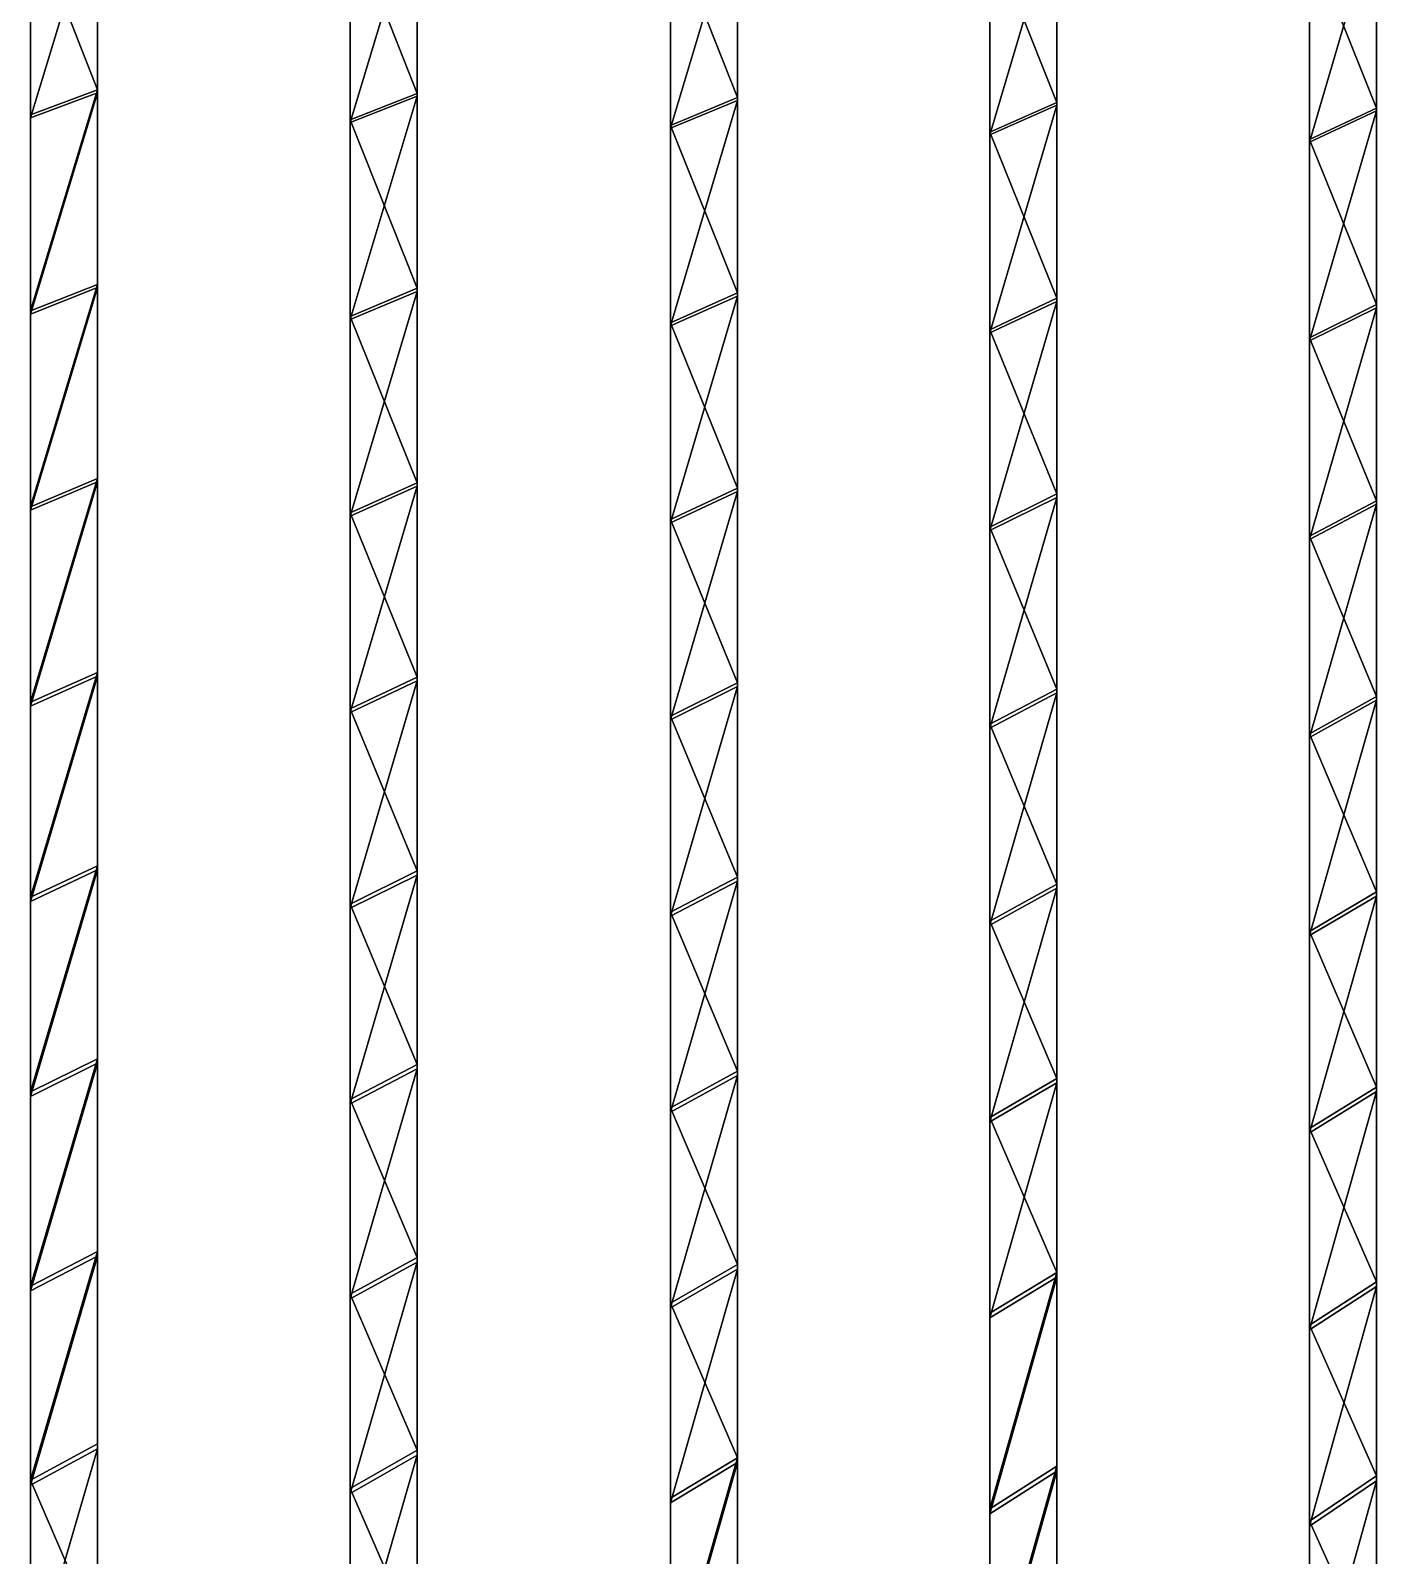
# Model space of a CAD drawing. Header units: inches. Extents: x -754 to 754, y 2181 to 6840.
# Drawn here: x 113 to 647, y 5072 to 5676 of the extents above; entities that cross this region are included whole.
import ezdxf

# ---------------------------------------------------------------- set-up
doc = ezdxf.new("R2010")
doc.units = ezdxf.units.IN
doc.header["$LTSCALE"] = 12.361043
doc.header["$MEASUREMENT"] = 0
for name, color, linetype in [('100', 7, 'CONTINUOUS'), ('20', 7, 'CONTINUOUS'), ('24', 7, 'CONTINUOUS'), ('28', 7, 'CONTINUOUS'), ('3', 7, 'CONTINUOUS'), ('32', 7, 'CONTINUOUS'), ('5', 7, 'CONTINUOUS'), ('59', 7, 'CONTINUOUS'), ('60', 7, 'CONTINUOUS'), ('61', 7, 'CONTINUOUS'), ('72', 7, 'CONTINUOUS'), ('73', 7, 'CONTINUOUS'), ('74', 7, 'CONTINUOUS'), ('8', 7, 'CONTINUOUS'), ('85', 7, 'CONTINUOUS'), ('86', 7, 'CONTINUOUS'), ('87', 7, 'CONTINUOUS'), ('9', 7, 'CONTINUOUS'), ('98', 7, 'CONTINUOUS'), ('99', 7, 'CONTINUOUS')]:
    doc.layers.add(name, color=color, linetype=linetype)

msp = doc.modelspace()

# ---------------------------------------------------------------- linework, layer by layer
at = {"layer": '100', "color": 7, "linetype": 'CONTINUOUS', "true_color": 0xa89b88}
for points in [[(139.9, 5652.7, 45681.6), (139.9, 5729.93, 45689.65), (139.9, 5728.95, 45699.6), (139.9, 5652.7, 45681.6)], [(139.9, 5651.6, 45691.54), (139.9, 5652.7, 45681.6), (139.9, 5728.95, 45699.6), (139.9, 5651.6, 45691.54)], [(139.9, 5575.58, 45672.6), (139.9, 5652.7, 45681.6), (139.9, 5651.6, 45691.54), (139.9, 5575.58, 45672.6)], [(139.9, 5574.35, 45682.52), (139.9, 5575.58, 45672.6), (139.9, 5651.6, 45691.54), (139.9, 5574.35, 45682.52)], [(139.9, 5498.57, 45662.66), (139.9, 5575.58, 45672.6), (139.9, 5574.35, 45682.52), (139.9, 5498.57, 45662.66)], [(139.9, 5497.23, 45672.57), (139.9, 5498.57, 45662.66), (139.9, 5574.35, 45682.52), (139.9, 5497.23, 45672.57)], [(139.9, 5421.7, 45651.78), (139.9, 5498.57, 45662.66), (139.9, 5497.23, 45672.57), (139.9, 5421.7, 45651.78)], [(139.9, 5420.24, 45661.67), (139.9, 5421.7, 45651.78), (139.9, 5497.23, 45672.57), (139.9, 5420.24, 45661.67)], [(139.9, 5344.98, 45639.96), (139.9, 5421.7, 45651.78), (139.9, 5420.24, 45661.67), (139.9, 5344.98, 45639.96)], [(139.9, 5343.39, 45649.83), (139.9, 5344.98, 45639.96), (139.9, 5420.24, 45661.67), (139.9, 5343.39, 45649.83)], [(139.89, 5266.7, 45637.06), (139.9, 5268.41, 45627.21), (139.9, 5343.39, 45649.83), (139.89, 5266.7, 45637.06)], [(139.9, 5268.41, 45627.21), (139.9, 5344.98, 45639.96), (139.9, 5343.39, 45649.83), (139.9, 5268.41, 45627.21)], [(139.9, 5192, 45613.52), (139.9, 5268.41, 45627.21), (139.89, 5266.7, 45637.06), (139.9, 5192, 45613.52)], [(139.89, 5190.17, 45623.35), (139.9, 5192, 45613.52), (139.89, 5266.7, 45637.06), (139.89, 5190.17, 45623.35)], [(139.9, 5115.77, 45598.9), (139.9, 5192, 45613.52), (139.89, 5190.17, 45623.35), (139.9, 5115.77, 45598.9)], [(139.89, 5113.82, 45608.71), (139.9, 5115.77, 45598.9), (139.89, 5190.17, 45623.35), (139.89, 5113.82, 45608.71)], [(139.9, 5039.73, 45583.35), (139.9, 5115.77, 45598.9), (139.89, 5113.82, 45608.71), (139.9, 5039.73, 45583.35)], [(139.89, 5037.66, 45593.13), (139.9, 5039.73, 45583.35), (139.89, 5113.82, 45608.71), (139.89, 5037.66, 45593.13)]]:
    msp.add_3dface(points, dxfattribs=at)
at = {"layer": '20', "color": 7, "linetype": 'CONTINUOUS', "true_color": 0xa89b88}
for points in [[(520.3, 5725.5, 45689.22), (520.3, 5647.72, 45681.05), (493.7, 5714.55, 45688.13), (520.3, 5725.5, 45689.22)], [(493.7, 5714.55, 45688.13), (520.3, 5647.72, 45681.05), (493.7, 5636.01, 45679.73), (493.7, 5714.55, 45688.13)], [(520.3, 5647.72, 45681.05), (520.3, 5570.05, 45671.92), (493.7, 5636.01, 45679.73), (520.3, 5647.72, 45681.05)], [(493.7, 5636.01, 45679.73), (520.3, 5570.05, 45671.92), (493.7, 5557.59, 45670.36), (493.7, 5636.01, 45679.73)], [(520.3, 5570.05, 45671.92), (520.3, 5492.5, 45661.83), (493.7, 5557.59, 45670.36), (520.3, 5570.05, 45671.92)], [(493.7, 5557.59, 45670.36), (520.3, 5492.5, 45661.83), (493.7, 5479.28, 45660.02), (493.7, 5557.59, 45670.36)], [(520.3, 5492.5, 45661.83), (520.3, 5415.08, 45650.8), (493.7, 5479.28, 45660.02), (520.3, 5492.5, 45661.83)], [(493.7, 5479.28, 45660.02), (520.3, 5415.08, 45650.8), (493.7, 5401.12, 45648.7), (493.7, 5479.28, 45660.02)], [(520.3, 5415.08, 45650.8), (520.3, 5337.79, 45638.81), (493.7, 5401.12, 45648.7), (520.3, 5415.08, 45650.8)], [(493.7, 5401.12, 45648.7), (520.3, 5337.79, 45638.81), (493.7, 5323.09, 45636.42), (493.7, 5401.12, 45648.7)], [(520.3, 5337.79, 45638.81), (520.3, 5260.67, 45625.87), (493.7, 5323.09, 45636.42), (520.3, 5337.79, 45638.81)], [(493.7, 5323.09, 45636.42), (520.3, 5260.67, 45625.87), (493.7, 5245.23, 45623.16), (493.7, 5323.09, 45636.42)], [(520.3, 5260.67, 45625.87), (520.3, 5183.7, 45611.97), (493.7, 5245.23, 45623.16), (520.3, 5260.67, 45625.87)], [(493.7, 5245.23, 45623.16), (520.3, 5183.7, 45611.97), (493.7, 5167.54, 45608.93), (493.7, 5245.23, 45623.16)], [(520.3, 5183.7, 45611.97), (520.3, 5106.91, 45597.14), (493.7, 5090.03, 45593.74), (520.3, 5183.7, 45611.97)], [(493.7, 5167.54, 45608.93), (520.3, 5183.7, 45611.97), (493.7, 5090.03, 45593.74), (493.7, 5167.54, 45608.93)], [(520.3, 5106.91, 45597.14), (520.3, 5030.32, 45581.35), (493.7, 5012.71, 45577.59), (520.3, 5106.91, 45597.14)], [(493.7, 5090.03, 45593.74), (520.3, 5106.91, 45597.14), (493.7, 5012.71, 45577.59), (493.7, 5090.03, 45593.74)]]:
    msp.add_3dface(points, dxfattribs=at)
at = {"layer": '24', "color": 7, "linetype": 'CONTINUOUS', "true_color": 0xa89b88}
for points in [[(393.6, 5727.22, 45689.39), (393.6, 5649.65, 45681.26), (367, 5716.85, 45688.36), (393.6, 5727.22, 45689.39)], [(367, 5716.85, 45688.36), (393.6, 5649.65, 45681.26), (367, 5638.57, 45680.02), (367, 5716.85, 45688.36)], [(393.6, 5649.65, 45681.26), (393.6, 5572.18, 45672.18), (367, 5638.57, 45680.02), (393.6, 5649.65, 45681.26)], [(367, 5638.57, 45680.02), (393.6, 5572.18, 45672.18), (367, 5560.38, 45670.71), (367, 5638.57, 45680.02)], [(393.6, 5572.18, 45672.18), (393.6, 5494.83, 45662.15), (367, 5560.38, 45670.71), (393.6, 5572.18, 45672.18)], [(367, 5560.38, 45670.71), (393.6, 5494.83, 45662.15), (367, 5482.33, 45660.44), (367, 5560.38, 45670.71)], [(393.6, 5494.83, 45662.15), (393.6, 5417.62, 45651.17), (367, 5482.33, 45660.44), (393.6, 5494.83, 45662.15)], [(367, 5482.33, 45660.44), (393.6, 5417.62, 45651.17), (367, 5404.41, 45649.2), (367, 5482.33, 45660.44)], [(393.6, 5417.62, 45651.17), (393.6, 5340.55, 45639.25), (367, 5404.41, 45649.2), (393.6, 5417.62, 45651.17)], [(367, 5404.41, 45649.2), (393.6, 5340.55, 45639.25), (367, 5326.65, 45637), (367, 5404.41, 45649.2)], [(393.6, 5340.55, 45639.25), (393.6, 5263.63, 45626.38), (367, 5326.65, 45637), (393.6, 5340.55, 45639.25)], [(367, 5326.65, 45637), (393.6, 5263.63, 45626.38), (367, 5249.03, 45623.83), (367, 5326.65, 45637)], [(393.6, 5263.63, 45626.38), (393.6, 5186.85, 45612.56), (367, 5249.03, 45623.83), (393.6, 5263.63, 45626.38)], [(367, 5249.03, 45623.83), (393.6, 5186.85, 45612.56), (367, 5171.58, 45609.7), (367, 5249.03, 45623.83)], [(393.6, 5186.85, 45612.56), (393.6, 5110.26, 45597.8), (367, 5171.58, 45609.7), (393.6, 5186.85, 45612.56)], [(367, 5171.58, 45609.7), (393.6, 5110.26, 45597.8), (367, 5094.3, 45594.61), (367, 5171.58, 45609.7)], [(393.6, 5110.26, 45597.8), (393.6, 5033.86, 45582.11), (367, 5017.23, 45578.56), (393.6, 5110.26, 45597.8)], [(367, 5094.3, 45594.61), (393.6, 5110.26, 45597.8), (367, 5017.23, 45578.56), (367, 5094.3, 45594.61)]]:
    msp.add_3dface(points, dxfattribs=at)
at = {"layer": '28', "color": 7, "linetype": 'CONTINUOUS', "true_color": 0xa89b88}
for points in [[(266.6, 5728.73, 45689.53), (266.6, 5651.34, 45681.45), (240, 5718.88, 45688.56), (266.6, 5728.73, 45689.53)], [(240, 5718.88, 45688.56), (266.6, 5651.34, 45681.45), (240, 5640.81, 45680.27), (240, 5718.88, 45688.56)], [(266.6, 5651.34, 45681.45), (266.6, 5574.05, 45672.41), (240, 5640.81, 45680.27), (266.6, 5651.34, 45681.45)], [(240, 5640.81, 45680.27), (266.6, 5574.05, 45672.41), (240, 5562.85, 45671.02), (240, 5640.81, 45680.27)], [(266.6, 5574.05, 45672.41), (266.6, 5496.88, 45662.43), (240, 5562.85, 45671.02), (266.6, 5574.05, 45672.41)], [(240, 5562.85, 45671.02), (266.6, 5496.88, 45662.43), (240, 5485.01, 45660.81), (240, 5562.85, 45671.02)], [(266.6, 5496.88, 45662.43), (266.6, 5419.85, 45651.51), (240, 5485.01, 45660.81), (266.6, 5496.88, 45662.43)], [(240, 5485.01, 45660.81), (266.6, 5419.85, 45651.51), (240, 5407.32, 45649.64), (240, 5485.01, 45660.81)], [(266.6, 5419.85, 45651.51), (266.6, 5342.96, 45639.64), (240, 5407.32, 45649.64), (266.6, 5419.85, 45651.51)], [(240, 5407.32, 45649.64), (266.6, 5342.96, 45639.64), (240, 5329.77, 45637.51), (240, 5407.32, 45649.64)], [(266.6, 5342.96, 45639.64), (266.6, 5266.21, 45626.83), (240, 5329.77, 45637.51), (266.6, 5342.96, 45639.64)], [(240, 5329.77, 45637.51), (266.6, 5266.21, 45626.83), (240, 5252.37, 45624.41), (240, 5329.77, 45637.51)], [(266.6, 5266.21, 45626.83), (266.6, 5189.62, 45613.08), (240, 5252.37, 45624.41), (266.6, 5266.21, 45626.83)], [(240, 5252.37, 45624.41), (266.6, 5189.62, 45613.08), (240, 5175.13, 45610.37), (240, 5252.37, 45624.41)], [(266.6, 5189.62, 45613.08), (266.6, 5113.21, 45598.39), (240, 5175.13, 45610.37), (266.6, 5189.62, 45613.08)], [(240, 5175.13, 45610.37), (266.6, 5113.21, 45598.39), (240, 5098.07, 45595.37), (240, 5175.13, 45610.37)], [(266.6, 5113.21, 45598.39), (266.6, 5036.97, 45582.77), (240, 5098.07, 45595.37), (266.6, 5113.21, 45598.39)], [(240, 5098.07, 45595.37), (266.6, 5036.97, 45582.77), (240, 5021.2, 45579.41), (240, 5098.07, 45595.37)]]:
    msp.add_3dface(points, dxfattribs=at)
at = {"layer": '3', "color": 7, "linetype": 'CONTINUOUS', "true_color": 0xa89b88}
for points in [[(647, 5723.5, 45689.02), (647, 5645.48, 45680.8), (620.4, 5711.93, 45687.86), (647, 5723.5, 45689.02)], [(620.4, 5711.93, 45687.86), (647, 5645.48, 45680.8), (620.4, 5633.1, 45679.4), (620.4, 5711.93, 45687.86)], [(647, 5645.48, 45680.8), (647, 5567.57, 45671.61), (620.4, 5633.1, 45679.4), (647, 5645.48, 45680.8)], [(620.4, 5633.1, 45679.4), (647, 5567.57, 45671.61), (620.4, 5554.37, 45669.96), (620.4, 5633.1, 45679.4)], [(647, 5567.57, 45671.61), (647, 5489.78, 45661.46), (620.4, 5554.37, 45669.96), (647, 5567.57, 45671.61)], [(620.4, 5554.37, 45669.96), (647, 5489.78, 45661.46), (620.4, 5475.78, 45659.53), (620.4, 5554.37, 45669.96)], [(647, 5489.78, 45661.46), (647, 5412.13, 45650.36), (620.4, 5475.78, 45659.53), (647, 5489.78, 45661.46)], [(620.4, 5475.78, 45659.53), (647, 5412.13, 45650.36), (620.4, 5397.33, 45648.13), (620.4, 5475.78, 45659.53)], [(647, 5412.13, 45650.36), (647, 5334.63, 45638.29), (620.4, 5397.33, 45648.13), (647, 5412.13, 45650.36)], [(620.4, 5397.33, 45648.13), (647, 5334.63, 45638.29), (620.4, 5319.02, 45635.75), (620.4, 5397.33, 45648.13)], [(647, 5334.63, 45638.29), (647, 5257.28, 45625.27), (620.4, 5319.02, 45635.75), (647, 5334.63, 45638.29)], [(620.4, 5319.02, 45635.75), (647, 5257.28, 45625.27), (620.4, 5240.88, 45622.39), (620.4, 5319.02, 45635.75)], [(647, 5257.28, 45625.27), (647, 5180.09, 45611.3), (620.4, 5240.88, 45622.39), (647, 5257.28, 45625.27)], [(620.4, 5240.88, 45622.39), (647, 5180.09, 45611.3), (620.4, 5162.91, 45608.05), (620.4, 5240.88, 45622.39)], [(647, 5180.09, 45611.3), (647, 5103.08, 45596.37), (620.4, 5162.91, 45608.05), (647, 5180.09, 45611.3)], [(620.4, 5162.91, 45608.05), (647, 5103.08, 45596.37), (620.4, 5085.12, 45592.75), (620.4, 5162.91, 45608.05)], [(647, 5103.08, 45596.37), (647, 5026.26, 45580.49), (620.4, 5085.12, 45592.75), (647, 5103.08, 45596.37)], [(620.4, 5085.12, 45592.75), (647, 5026.26, 45580.49), (620.4, 5007.52, 45576.47), (620.4, 5085.12, 45592.75)]]:
    msp.add_3dface(points, dxfattribs=at)
at = {"layer": '32', "color": 7, "linetype": 'CONTINUOUS', "true_color": 0xa89b88}
for points in [[(139.9, 5729.93, 45689.65), (139.9, 5652.7, 45681.6), (113.3, 5720.66, 45688.74), (139.9, 5729.93, 45689.65)], [(113.3, 5720.66, 45688.74), (139.9, 5652.7, 45681.6), (113.3, 5642.8, 45680.5), (113.3, 5720.66, 45688.74)], [(139.9, 5652.7, 45681.6), (139.9, 5575.58, 45672.6), (113.3, 5565.04, 45671.3), (139.9, 5652.7, 45681.6)], [(113.3, 5642.8, 45680.5), (139.9, 5652.7, 45681.6), (113.3, 5565.04, 45671.3), (113.3, 5642.8, 45680.5)], [(139.9, 5575.58, 45672.6), (139.9, 5498.57, 45662.66), (113.3, 5487.4, 45661.14), (139.9, 5575.58, 45672.6)], [(113.3, 5565.04, 45671.3), (139.9, 5575.58, 45672.6), (113.3, 5487.4, 45661.14), (113.3, 5565.04, 45671.3)], [(139.9, 5498.57, 45662.66), (139.9, 5421.7, 45651.78), (113.3, 5409.89, 45650.02), (139.9, 5498.57, 45662.66)], [(113.3, 5487.4, 45661.14), (139.9, 5498.57, 45662.66), (113.3, 5409.89, 45650.02), (113.3, 5487.4, 45661.14)], [(139.9, 5421.7, 45651.78), (139.9, 5344.98, 45639.96), (113.3, 5332.53, 45637.95), (139.9, 5421.7, 45651.78)], [(113.3, 5409.89, 45650.02), (139.9, 5421.7, 45651.78), (113.3, 5332.53, 45637.95), (113.3, 5409.89, 45650.02)], [(139.9, 5344.98, 45639.96), (139.9, 5268.41, 45627.21), (113.3, 5255.32, 45624.93), (139.9, 5344.98, 45639.96)], [(113.3, 5332.53, 45637.95), (139.9, 5344.98, 45639.96), (113.3, 5255.32, 45624.93), (113.3, 5332.53, 45637.95)], [(139.9, 5268.41, 45627.21), (139.9, 5192, 45613.52), (113.3, 5178.27, 45610.96), (139.9, 5268.41, 45627.21)], [(113.3, 5255.32, 45624.93), (139.9, 5268.41, 45627.21), (113.3, 5178.27, 45610.96), (113.3, 5255.32, 45624.93)], [(139.9, 5192, 45613.52), (139.9, 5115.77, 45598.9), (113.3, 5101.41, 45596.04), (139.9, 5192, 45613.52)], [(113.3, 5178.27, 45610.96), (139.9, 5192, 45613.52), (113.3, 5101.41, 45596.04), (113.3, 5178.27, 45610.96)], [(139.9, 5115.77, 45598.9), (139.9, 5039.73, 45583.35), (113.3, 5101.41, 45596.04), (139.9, 5115.77, 45598.9)], [(113.3, 5101.41, 45596.04), (139.9, 5039.73, 45583.35), (113.3, 5024.73, 45580.17), (113.3, 5101.41, 45596.04)]]:
    msp.add_3dface(points, dxfattribs=at)
at = {"layer": '5', "color": 7, "linetype": 'CONTINUOUS', "true_color": 0xa89b88}
for points in [[(620.4, 5710.94, 45697.8), (620.4, 5631.98, 45689.33), (647, 5722.5, 45698.96), (620.4, 5710.94, 45697.8)], [(620.4, 5631.98, 45689.33), (647, 5644.36, 45690.73), (647, 5722.5, 45698.96), (620.4, 5631.98, 45689.33)], [(620.4, 5631.98, 45689.33), (620.41, 5553.13, 45679.87), (647, 5644.36, 45690.73), (620.4, 5631.98, 45689.33)], [(620.41, 5553.13, 45679.87), (646.99, 5566.33, 45681.53), (647, 5644.36, 45690.73), (620.41, 5553.13, 45679.87)], [(620.41, 5553.13, 45679.87), (620.41, 5474.41, 45669.44), (646.99, 5566.33, 45681.53), (620.41, 5553.13, 45679.87)], [(620.41, 5474.41, 45669.44), (646.99, 5488.42, 45671.37), (646.99, 5566.33, 45681.53), (620.41, 5474.41, 45669.44)], [(620.41, 5474.41, 45669.44), (620.41, 5395.84, 45658.02), (646.99, 5488.42, 45671.37), (620.41, 5474.41, 45669.44)], [(620.41, 5395.84, 45658.02), (646.99, 5410.65, 45660.25), (646.99, 5488.42, 45671.37), (620.41, 5395.84, 45658.02)], [(620.41, 5395.84, 45658.02), (620.41, 5317.41, 45645.62), (646.99, 5410.65, 45660.25), (620.41, 5395.84, 45658.02)], [(620.41, 5317.41, 45645.62), (646.99, 5333.02, 45648.16), (646.99, 5410.65, 45660.25), (620.41, 5317.41, 45645.62)], [(620.41, 5317.41, 45645.62), (620.41, 5239.15, 45632.24), (646.99, 5333.02, 45648.16), (620.41, 5317.41, 45645.62)], [(620.41, 5239.15, 45632.24), (646.99, 5255.55, 45635.12), (646.99, 5333.02, 45648.16), (620.41, 5239.15, 45632.24)], [(620.41, 5239.15, 45632.24), (620.41, 5161.06, 45617.88), (646.99, 5255.55, 45635.12), (620.41, 5239.15, 45632.24)], [(620.41, 5161.06, 45617.88), (646.99, 5178.24, 45621.12), (646.99, 5255.55, 45635.12), (620.41, 5161.06, 45617.88)], [(620.41, 5161.06, 45617.88), (620.41, 5083.15, 45602.54), (646.99, 5178.24, 45621.12), (620.41, 5161.06, 45617.88)], [(620.41, 5083.15, 45602.54), (646.99, 5101.1, 45606.17), (646.99, 5178.24, 45621.12), (620.41, 5083.15, 45602.54)], [(620.41, 5083.15, 45602.54), (620.41, 5005.42, 45586.24), (646.99, 5101.1, 45606.17), (620.41, 5083.15, 45602.54)], [(620.41, 5005.42, 45586.24), (646.99, 5024.16, 45590.26), (646.99, 5101.1, 45606.17), (620.41, 5005.42, 45586.24)]]:
    msp.add_3dface(points, dxfattribs=at)
at = {"layer": '59', "color": 7, "linetype": 'CONTINUOUS', "true_color": 0xa89b88}
for points in [[(493.7, 5713.63, 45698.07), (493.7, 5634.94, 45689.66), (520.3, 5724.52, 45699.15), (493.7, 5713.63, 45698.07)], [(493.7, 5634.94, 45689.66), (520.3, 5646.6, 45690.97), (520.3, 5724.52, 45699.15), (493.7, 5634.94, 45689.66)], [(493.7, 5634.94, 45689.66), (493.7, 5556.37, 45680.28), (520.3, 5646.6, 45690.97), (493.7, 5634.94, 45689.66)], [(493.7, 5556.37, 45680.28), (520.3, 5568.8, 45681.83), (520.3, 5646.6, 45690.97), (493.7, 5556.37, 45680.28)], [(493.7, 5556.37, 45680.28), (493.71, 5477.92, 45669.92), (520.3, 5568.8, 45681.83), (493.7, 5556.37, 45680.28)], [(493.71, 5477.92, 45669.92), (520.29, 5491.12, 45671.73), (520.3, 5568.8, 45681.83), (493.71, 5477.92, 45669.92)], [(493.71, 5477.92, 45669.92), (493.71, 5399.63, 45658.59), (520.29, 5491.12, 45671.73), (493.71, 5477.92, 45669.92)], [(493.71, 5399.63, 45658.59), (520.29, 5413.57, 45660.68), (520.29, 5491.12, 45671.73), (493.71, 5399.63, 45658.59)], [(493.71, 5399.63, 45658.59), (493.71, 5321.48, 45646.28), (520.29, 5413.57, 45660.68), (493.71, 5399.63, 45658.59)], [(493.71, 5321.48, 45646.28), (520.29, 5336.18, 45648.67), (520.29, 5413.57, 45660.68), (493.71, 5321.48, 45646.28)], [(493.71, 5321.48, 45646.28), (493.71, 5243.5, 45633.01), (520.29, 5336.18, 45648.67), (493.71, 5321.48, 45646.28)], [(493.71, 5243.5, 45633.01), (520.29, 5258.94, 45635.72), (520.29, 5336.18, 45648.67), (493.71, 5243.5, 45633.01)], [(493.71, 5243.5, 45633.01), (493.71, 5165.69, 45618.76), (520.29, 5258.94, 45635.72), (493.71, 5243.5, 45633.01)], [(493.71, 5165.69, 45618.76), (520.29, 5181.87, 45621.8), (520.29, 5258.94, 45635.72), (493.71, 5165.69, 45618.76)], [(493.71, 5165.69, 45618.76), (493.71, 5088.06, 45603.54), (520.29, 5181.87, 45621.8), (493.71, 5165.69, 45618.76)], [(493.71, 5088.06, 45603.54), (520.29, 5104.97, 45606.94), (520.29, 5181.87, 45621.8), (493.71, 5088.06, 45603.54)], [(493.71, 5088.06, 45603.54), (493.71, 5010.62, 45587.36), (520.29, 5104.97, 45606.94), (493.71, 5088.06, 45603.54)], [(493.71, 5010.62, 45587.36), (520.29, 5028.25, 45591.13), (520.29, 5104.97, 45606.94), (493.71, 5010.62, 45587.36)]]:
    msp.add_3dface(points, dxfattribs=at)
at = {"layer": '60', "color": 7, "linetype": 'CONTINUOUS', "true_color": 0xa89b88}
for points in [[(493.7, 5714.55, 45688.13), (493.7, 5636.01, 45679.73), (493.7, 5634.94, 45689.66), (493.7, 5714.55, 45688.13)], [(493.7, 5713.63, 45698.07), (493.7, 5714.55, 45688.13), (493.7, 5634.94, 45689.66), (493.7, 5713.63, 45698.07)], [(493.7, 5636.01, 45679.73), (493.7, 5557.59, 45670.36), (493.7, 5556.37, 45680.28), (493.7, 5636.01, 45679.73)], [(493.7, 5634.94, 45689.66), (493.7, 5636.01, 45679.73), (493.7, 5556.37, 45680.28), (493.7, 5634.94, 45689.66)], [(493.7, 5557.59, 45670.36), (493.7, 5479.28, 45660.02), (493.71, 5477.92, 45669.92), (493.7, 5557.59, 45670.36)], [(493.7, 5556.37, 45680.28), (493.7, 5557.59, 45670.36), (493.71, 5477.92, 45669.92), (493.7, 5556.37, 45680.28)], [(493.7, 5479.28, 45660.02), (493.7, 5401.12, 45648.7), (493.71, 5399.63, 45658.59), (493.7, 5479.28, 45660.02)], [(493.71, 5477.92, 45669.92), (493.7, 5479.28, 45660.02), (493.71, 5399.63, 45658.59), (493.71, 5477.92, 45669.92)], [(493.7, 5401.12, 45648.7), (493.7, 5323.09, 45636.42), (493.71, 5321.48, 45646.28), (493.7, 5401.12, 45648.7)], [(493.71, 5399.63, 45658.59), (493.7, 5401.12, 45648.7), (493.71, 5321.48, 45646.28), (493.71, 5399.63, 45658.59)], [(493.7, 5323.09, 45636.42), (493.7, 5245.23, 45623.16), (493.71, 5243.5, 45633.01), (493.7, 5323.09, 45636.42)], [(493.71, 5321.48, 45646.28), (493.7, 5323.09, 45636.42), (493.71, 5243.5, 45633.01), (493.71, 5321.48, 45646.28)], [(493.7, 5245.23, 45623.16), (493.7, 5167.54, 45608.93), (493.71, 5165.69, 45618.76), (493.7, 5245.23, 45623.16)], [(493.71, 5243.5, 45633.01), (493.7, 5245.23, 45623.16), (493.71, 5165.69, 45618.76), (493.71, 5243.5, 45633.01)], [(493.7, 5167.54, 45608.93), (493.7, 5090.03, 45593.74), (493.71, 5088.06, 45603.54), (493.7, 5167.54, 45608.93)], [(493.71, 5165.69, 45618.76), (493.7, 5167.54, 45608.93), (493.71, 5088.06, 45603.54), (493.71, 5165.69, 45618.76)], [(493.7, 5090.03, 45593.74), (493.7, 5012.71, 45577.59), (493.71, 5010.62, 45587.36), (493.7, 5090.03, 45593.74)], [(493.71, 5088.06, 45603.54), (493.7, 5090.03, 45593.74), (493.71, 5010.62, 45587.36), (493.71, 5088.06, 45603.54)]]:
    msp.add_3dface(points, dxfattribs=at)
at = {"layer": '61', "color": 7, "linetype": 'CONTINUOUS', "true_color": 0xa89b88}
for points in [[(520.3, 5647.72, 45681.05), (520.3, 5725.5, 45689.22), (520.3, 5646.6, 45690.97), (520.3, 5647.72, 45681.05)], [(520.3, 5646.6, 45690.97), (520.3, 5725.5, 45689.22), (520.3, 5724.52, 45699.15), (520.3, 5646.6, 45690.97)], [(520.3, 5570.05, 45671.92), (520.3, 5647.72, 45681.05), (520.3, 5646.6, 45690.97), (520.3, 5570.05, 45671.92)], [(520.3, 5568.8, 45681.83), (520.3, 5570.05, 45671.92), (520.3, 5646.6, 45690.97), (520.3, 5568.8, 45681.83)], [(520.3, 5492.5, 45661.83), (520.3, 5570.05, 45671.92), (520.3, 5568.8, 45681.83), (520.3, 5492.5, 45661.83)], [(520.29, 5491.12, 45671.73), (520.3, 5492.5, 45661.83), (520.3, 5568.8, 45681.83), (520.29, 5491.12, 45671.73)], [(520.3, 5415.08, 45650.8), (520.3, 5492.5, 45661.83), (520.29, 5491.12, 45671.73), (520.3, 5415.08, 45650.8)], [(520.29, 5413.57, 45660.68), (520.3, 5415.08, 45650.8), (520.29, 5491.12, 45671.73), (520.29, 5413.57, 45660.68)], [(520.3, 5337.79, 45638.81), (520.3, 5415.08, 45650.8), (520.29, 5413.57, 45660.68), (520.3, 5337.79, 45638.81)], [(520.29, 5336.18, 45648.67), (520.3, 5337.79, 45638.81), (520.29, 5413.57, 45660.68), (520.29, 5336.18, 45648.67)], [(520.3, 5260.67, 45625.87), (520.3, 5337.79, 45638.81), (520.29, 5336.18, 45648.67), (520.3, 5260.67, 45625.87)], [(520.29, 5258.94, 45635.72), (520.3, 5260.67, 45625.87), (520.29, 5336.18, 45648.67), (520.29, 5258.94, 45635.72)], [(520.3, 5183.7, 45611.97), (520.3, 5260.67, 45625.87), (520.29, 5181.87, 45621.8), (520.3, 5183.7, 45611.97)], [(520.29, 5181.87, 45621.8), (520.3, 5260.67, 45625.87), (520.29, 5258.94, 45635.72), (520.29, 5181.87, 45621.8)], [(520.3, 5106.91, 45597.14), (520.3, 5183.7, 45611.97), (520.29, 5104.97, 45606.94), (520.3, 5106.91, 45597.14)], [(520.29, 5104.97, 45606.94), (520.3, 5183.7, 45611.97), (520.29, 5181.87, 45621.8), (520.29, 5104.97, 45606.94)], [(520.3, 5030.32, 45581.35), (520.3, 5106.91, 45597.14), (520.29, 5028.25, 45591.13), (520.3, 5030.32, 45581.35)], [(520.29, 5028.25, 45591.13), (520.3, 5106.91, 45597.14), (520.29, 5104.97, 45606.94), (520.29, 5028.25, 45591.13)]]:
    msp.add_3dface(points, dxfattribs=at)
at = {"layer": '72', "color": 7, "linetype": 'CONTINUOUS', "true_color": 0xa89b88}
for points in [[(367, 5715.97, 45698.3), (367, 5637.53, 45689.95), (393.6, 5726.26, 45699.32), (367, 5715.97, 45698.3)], [(367, 5637.53, 45689.95), (393.6, 5648.54, 45691.18), (393.6, 5726.26, 45699.32), (367, 5637.53, 45689.95)], [(367, 5637.53, 45689.95), (367, 5559.19, 45680.63), (393.6, 5648.54, 45691.18), (367, 5637.53, 45689.95)], [(367, 5559.19, 45680.63), (393.6, 5570.93, 45682.09), (393.6, 5648.54, 45691.18), (367, 5559.19, 45680.63)], [(367, 5559.19, 45680.63), (367, 5480.98, 45670.34), (393.6, 5570.93, 45682.09), (367, 5559.19, 45680.63)], [(367, 5480.98, 45670.34), (393.6, 5493.45, 45672.05), (393.6, 5570.93, 45682.09), (367, 5480.98, 45670.34)], [(367, 5480.98, 45670.34), (367.01, 5402.94, 45659.08), (393.6, 5493.45, 45672.05), (367, 5480.98, 45670.34)], [(367.01, 5402.94, 45659.08), (393.59, 5416.11, 45661.05), (393.6, 5493.45, 45672.05), (367.01, 5402.94, 45659.08)], [(367.01, 5402.94, 45659.08), (367.01, 5325.04, 45646.86), (393.59, 5416.11, 45661.05), (367.01, 5402.94, 45659.08)], [(367.01, 5325.04, 45646.86), (393.59, 5338.92, 45649.11), (393.59, 5416.11, 45661.05), (367.01, 5325.04, 45646.86)], [(367.01, 5325.04, 45646.86), (367.01, 5247.3, 45633.68), (393.59, 5338.92, 45649.11), (367.01, 5325.04, 45646.86)], [(367.01, 5247.3, 45633.68), (393.59, 5261.88, 45636.23), (393.59, 5338.92, 45649.11), (367.01, 5247.3, 45633.68)], [(367.01, 5247.3, 45633.68), (367.01, 5169.73, 45619.52), (393.59, 5261.88, 45636.23), (367.01, 5247.3, 45633.68)], [(367.01, 5169.73, 45619.52), (393.59, 5185.01, 45622.39), (393.59, 5261.88, 45636.23), (367.01, 5169.73, 45619.52)], [(367.01, 5169.73, 45619.52), (367.01, 5092.34, 45604.41), (393.59, 5185.01, 45622.39), (367.01, 5169.73, 45619.52)], [(367.01, 5092.34, 45604.41), (393.59, 5108.32, 45607.61), (393.59, 5185.01, 45622.39), (367.01, 5092.34, 45604.41)], [(367.01, 5092.34, 45604.41), (367.01, 5015.15, 45588.34), (393.59, 5108.32, 45607.61), (367.01, 5092.34, 45604.41)], [(367.01, 5015.15, 45588.34), (393.59, 5031.81, 45591.89), (393.59, 5108.32, 45607.61), (367.01, 5015.15, 45588.34)]]:
    msp.add_3dface(points, dxfattribs=at)
at = {"layer": '73', "color": 7, "linetype": 'CONTINUOUS', "true_color": 0xa89b88}
for points in [[(367, 5716.85, 45688.36), (367, 5638.57, 45680.02), (367, 5637.53, 45689.95), (367, 5716.85, 45688.36)], [(367, 5715.97, 45698.3), (367, 5716.85, 45688.36), (367, 5637.53, 45689.95), (367, 5715.97, 45698.3)], [(367, 5638.57, 45680.02), (367, 5560.38, 45670.71), (367, 5559.19, 45680.63), (367, 5638.57, 45680.02)], [(367, 5637.53, 45689.95), (367, 5638.57, 45680.02), (367, 5559.19, 45680.63), (367, 5637.53, 45689.95)], [(367, 5560.38, 45670.71), (367, 5482.33, 45660.44), (367, 5480.98, 45670.34), (367, 5560.38, 45670.71)], [(367, 5559.19, 45680.63), (367, 5560.38, 45670.71), (367, 5480.98, 45670.34), (367, 5559.19, 45680.63)], [(367, 5482.33, 45660.44), (367, 5404.41, 45649.2), (367.01, 5402.94, 45659.08), (367, 5482.33, 45660.44)], [(367, 5480.98, 45670.34), (367, 5482.33, 45660.44), (367.01, 5402.94, 45659.08), (367, 5480.98, 45670.34)], [(367, 5404.41, 45649.2), (367, 5326.65, 45637), (367.01, 5325.04, 45646.86), (367, 5404.41, 45649.2)], [(367.01, 5402.94, 45659.08), (367, 5404.41, 45649.2), (367.01, 5325.04, 45646.86), (367.01, 5402.94, 45659.08)], [(367, 5326.65, 45637), (367, 5249.03, 45623.83), (367.01, 5247.3, 45633.68), (367, 5326.65, 45637)], [(367.01, 5325.04, 45646.86), (367, 5326.65, 45637), (367.01, 5247.3, 45633.68), (367.01, 5325.04, 45646.86)], [(367, 5249.03, 45623.83), (367, 5171.58, 45609.7), (367.01, 5169.73, 45619.52), (367, 5249.03, 45623.83)], [(367.01, 5247.3, 45633.68), (367, 5249.03, 45623.83), (367.01, 5169.73, 45619.52), (367.01, 5247.3, 45633.68)], [(367, 5171.58, 45609.7), (367, 5094.3, 45594.61), (367.01, 5092.34, 45604.41), (367, 5171.58, 45609.7)], [(367.01, 5169.73, 45619.52), (367, 5171.58, 45609.7), (367.01, 5092.34, 45604.41), (367.01, 5169.73, 45619.52)], [(367, 5094.3, 45594.61), (367, 5017.23, 45578.56), (367.01, 5015.15, 45588.34), (367, 5094.3, 45594.61)], [(367.01, 5092.34, 45604.41), (367, 5094.3, 45594.61), (367.01, 5015.15, 45588.34), (367.01, 5092.34, 45604.41)]]:
    msp.add_3dface(points, dxfattribs=at)
at = {"layer": '74', "color": 7, "linetype": 'CONTINUOUS', "true_color": 0xa89b88}
for points in [[(393.6, 5649.65, 45681.26), (393.6, 5727.22, 45689.39), (393.6, 5648.54, 45691.18), (393.6, 5649.65, 45681.26)], [(393.6, 5648.54, 45691.18), (393.6, 5727.22, 45689.39), (393.6, 5726.26, 45699.32), (393.6, 5648.54, 45691.18)], [(393.6, 5572.18, 45672.18), (393.6, 5649.65, 45681.26), (393.6, 5648.54, 45691.18), (393.6, 5572.18, 45672.18)], [(393.6, 5570.93, 45682.09), (393.6, 5572.18, 45672.18), (393.6, 5648.54, 45691.18), (393.6, 5570.93, 45682.09)], [(393.6, 5494.83, 45662.15), (393.6, 5572.18, 45672.18), (393.6, 5570.93, 45682.09), (393.6, 5494.83, 45662.15)], [(393.6, 5493.45, 45672.05), (393.6, 5494.83, 45662.15), (393.6, 5570.93, 45682.09), (393.6, 5493.45, 45672.05)], [(393.59, 5416.11, 45661.05), (393.6, 5417.62, 45651.17), (393.6, 5493.45, 45672.05), (393.59, 5416.11, 45661.05)], [(393.6, 5417.62, 45651.17), (393.6, 5494.83, 45662.15), (393.6, 5493.45, 45672.05), (393.6, 5417.62, 45651.17)], [(393.6, 5340.55, 45639.25), (393.6, 5417.62, 45651.17), (393.59, 5416.11, 45661.05), (393.6, 5340.55, 45639.25)], [(393.59, 5338.92, 45649.11), (393.6, 5340.55, 45639.25), (393.59, 5416.11, 45661.05), (393.59, 5338.92, 45649.11)], [(393.6, 5263.63, 45626.38), (393.6, 5340.55, 45639.25), (393.59, 5338.92, 45649.11), (393.6, 5263.63, 45626.38)], [(393.59, 5261.88, 45636.23), (393.6, 5263.63, 45626.38), (393.59, 5338.92, 45649.11), (393.59, 5261.88, 45636.23)], [(393.6, 5186.85, 45612.56), (393.6, 5263.63, 45626.38), (393.59, 5261.88, 45636.23), (393.6, 5186.85, 45612.56)], [(393.59, 5185.01, 45622.39), (393.6, 5186.85, 45612.56), (393.59, 5261.88, 45636.23), (393.59, 5185.01, 45622.39)], [(393.6, 5110.26, 45597.8), (393.6, 5186.85, 45612.56), (393.59, 5108.32, 45607.61), (393.6, 5110.26, 45597.8)], [(393.59, 5108.32, 45607.61), (393.6, 5186.85, 45612.56), (393.59, 5185.01, 45622.39), (393.59, 5108.32, 45607.61)], [(393.6, 5033.86, 45582.11), (393.6, 5110.26, 45597.8), (393.59, 5031.81, 45591.89), (393.6, 5033.86, 45582.11)], [(393.59, 5031.81, 45591.89), (393.6, 5110.26, 45597.8), (393.59, 5108.32, 45607.61), (393.59, 5031.81, 45591.89)]]:
    msp.add_3dface(points, dxfattribs=at)
at = {"layer": '8', "color": 7, "linetype": 'CONTINUOUS', "true_color": 0xa89b88}
for points in [[(620.4, 5711.93, 45687.86), (620.4, 5633.1, 45679.4), (620.4, 5631.98, 45689.33), (620.4, 5711.93, 45687.86)], [(620.4, 5710.94, 45697.8), (620.4, 5711.93, 45687.86), (620.4, 5631.98, 45689.33), (620.4, 5710.94, 45697.8)], [(620.4, 5633.1, 45679.4), (620.4, 5554.37, 45669.96), (620.41, 5553.13, 45679.87), (620.4, 5633.1, 45679.4)], [(620.4, 5631.98, 45689.33), (620.4, 5633.1, 45679.4), (620.41, 5553.13, 45679.87), (620.4, 5631.98, 45689.33)], [(620.4, 5554.37, 45669.96), (620.4, 5475.78, 45659.53), (620.41, 5474.41, 45669.44), (620.4, 5554.37, 45669.96)], [(620.41, 5553.13, 45679.87), (620.4, 5554.37, 45669.96), (620.41, 5474.41, 45669.44), (620.41, 5553.13, 45679.87)], [(620.4, 5475.78, 45659.53), (620.4, 5397.33, 45648.13), (620.41, 5395.84, 45658.02), (620.4, 5475.78, 45659.53)], [(620.41, 5474.41, 45669.44), (620.4, 5475.78, 45659.53), (620.41, 5395.84, 45658.02), (620.41, 5474.41, 45669.44)], [(620.4, 5397.33, 45648.13), (620.4, 5319.02, 45635.75), (620.41, 5317.41, 45645.62), (620.4, 5397.33, 45648.13)], [(620.41, 5395.84, 45658.02), (620.4, 5397.33, 45648.13), (620.41, 5317.41, 45645.62), (620.41, 5395.84, 45658.02)], [(620.4, 5319.02, 45635.75), (620.4, 5240.88, 45622.39), (620.41, 5239.15, 45632.24), (620.4, 5319.02, 45635.75)], [(620.41, 5317.41, 45645.62), (620.4, 5319.02, 45635.75), (620.41, 5239.15, 45632.24), (620.41, 5317.41, 45645.62)], [(620.4, 5240.88, 45622.39), (620.4, 5162.91, 45608.05), (620.41, 5161.06, 45617.88), (620.4, 5240.88, 45622.39)], [(620.41, 5239.15, 45632.24), (620.4, 5240.88, 45622.39), (620.41, 5161.06, 45617.88), (620.41, 5239.15, 45632.24)], [(620.4, 5162.91, 45608.05), (620.4, 5085.12, 45592.75), (620.41, 5083.15, 45602.54), (620.4, 5162.91, 45608.05)], [(620.41, 5161.06, 45617.88), (620.4, 5162.91, 45608.05), (620.41, 5083.15, 45602.54), (620.41, 5161.06, 45617.88)], [(620.4, 5085.12, 45592.75), (620.4, 5007.52, 45576.47), (620.41, 5005.42, 45586.24), (620.4, 5085.12, 45592.75)], [(620.41, 5083.15, 45602.54), (620.4, 5085.12, 45592.75), (620.41, 5005.42, 45586.24), (620.41, 5083.15, 45602.54)]]:
    msp.add_3dface(points, dxfattribs=at)
at = {"layer": '85', "color": 7, "linetype": 'CONTINUOUS', "true_color": 0xa89b88}
for points in [[(240, 5718.04, 45698.5), (240, 5639.81, 45690.2), (266.6, 5727.79, 45699.47), (240, 5718.04, 45698.5)], [(240, 5639.81, 45690.2), (266.6, 5650.25, 45691.36), (266.6, 5727.79, 45699.47), (240, 5639.81, 45690.2)], [(240, 5639.81, 45690.2), (240, 5561.69, 45680.93), (266.6, 5650.25, 45691.36), (240, 5639.81, 45690.2)], [(240, 5561.69, 45680.93), (266.6, 5572.82, 45682.31), (266.6, 5650.25, 45691.36), (240, 5561.69, 45680.93)], [(240, 5561.69, 45680.93), (240, 5483.7, 45670.7), (266.6, 5572.82, 45682.31), (240, 5561.69, 45680.93)], [(240, 5483.7, 45670.7), (266.6, 5495.51, 45672.32), (266.6, 5572.82, 45682.31), (240, 5483.7, 45670.7)], [(240, 5483.7, 45670.7), (240, 5405.86, 45659.52), (266.6, 5495.51, 45672.32), (240, 5483.7, 45670.7)], [(240, 5405.86, 45659.52), (266.6, 5418.34, 45661.38), (266.6, 5495.51, 45672.32), (240, 5405.86, 45659.52)], [(240, 5405.86, 45659.52), (240.01, 5328.17, 45647.37), (266.6, 5418.34, 45661.38), (240, 5405.86, 45659.52)], [(240.01, 5328.17, 45647.37), (266.59, 5341.32, 45649.49), (266.6, 5418.34, 45661.38), (240.01, 5328.17, 45647.37)], [(240.01, 5328.17, 45647.37), (240.01, 5250.64, 45634.26), (266.59, 5341.32, 45649.49), (240.01, 5328.17, 45647.37)], [(240.01, 5250.64, 45634.26), (266.59, 5264.46, 45636.67), (266.59, 5341.32, 45649.49), (240.01, 5250.64, 45634.26)], [(240.01, 5250.64, 45634.26), (240.01, 5173.28, 45620.19), (266.59, 5264.46, 45636.67), (240.01, 5250.64, 45634.26)], [(240.01, 5173.28, 45620.19), (266.59, 5187.77, 45622.9), (266.59, 5264.46, 45636.67), (240.01, 5173.28, 45620.19)], [(240.01, 5173.28, 45620.19), (240.01, 5096.11, 45605.17), (266.59, 5187.77, 45622.9), (240.01, 5173.28, 45620.19)], [(240.01, 5096.11, 45605.17), (266.59, 5111.25, 45608.2), (266.59, 5187.77, 45622.9), (240.01, 5096.11, 45605.17)], [(240.01, 5096.11, 45605.17), (240.01, 5019.13, 45589.19), (266.59, 5111.25, 45608.2), (240.01, 5096.11, 45605.17)], [(240.01, 5019.13, 45589.19), (266.59, 5034.92, 45592.55), (266.59, 5111.25, 45608.2), (240.01, 5019.13, 45589.19)]]:
    msp.add_3dface(points, dxfattribs=at)
at = {"layer": '86', "color": 7, "linetype": 'CONTINUOUS', "true_color": 0xa89b88}
for points in [[(240, 5718.88, 45688.56), (240, 5640.81, 45680.27), (240, 5639.81, 45690.2), (240, 5718.88, 45688.56)], [(240, 5718.04, 45698.5), (240, 5718.88, 45688.56), (240, 5639.81, 45690.2), (240, 5718.04, 45698.5)], [(240, 5640.81, 45680.27), (240, 5562.85, 45671.02), (240, 5561.69, 45680.93), (240, 5640.81, 45680.27)], [(240, 5639.81, 45690.2), (240, 5640.81, 45680.27), (240, 5561.69, 45680.93), (240, 5639.81, 45690.2)], [(240, 5562.85, 45671.02), (240, 5485.01, 45660.81), (240, 5483.7, 45670.7), (240, 5562.85, 45671.02)], [(240, 5561.69, 45680.93), (240, 5562.85, 45671.02), (240, 5483.7, 45670.7), (240, 5561.69, 45680.93)], [(240, 5485.01, 45660.81), (240, 5407.32, 45649.64), (240, 5405.86, 45659.52), (240, 5485.01, 45660.81)], [(240, 5483.7, 45670.7), (240, 5485.01, 45660.81), (240, 5405.86, 45659.52), (240, 5483.7, 45670.7)], [(240, 5407.32, 45649.64), (240, 5329.77, 45637.51), (240.01, 5328.17, 45647.37), (240, 5407.32, 45649.64)], [(240, 5405.86, 45659.52), (240, 5407.32, 45649.64), (240.01, 5328.17, 45647.37), (240, 5405.86, 45659.52)], [(240, 5329.77, 45637.51), (240, 5252.37, 45624.41), (240.01, 5328.17, 45647.37), (240, 5329.77, 45637.51)], [(240.01, 5328.17, 45647.37), (240, 5252.37, 45624.41), (240.01, 5250.64, 45634.26), (240.01, 5328.17, 45647.37)], [(240, 5252.37, 45624.41), (240, 5175.13, 45610.37), (240.01, 5250.64, 45634.26), (240, 5252.37, 45624.41)], [(240.01, 5250.64, 45634.26), (240, 5175.13, 45610.37), (240.01, 5173.28, 45620.19), (240.01, 5250.64, 45634.26)], [(240, 5175.13, 45610.37), (240, 5098.07, 45595.37), (240.01, 5096.11, 45605.17), (240, 5175.13, 45610.37)], [(240.01, 5173.28, 45620.19), (240, 5175.13, 45610.37), (240.01, 5096.11, 45605.17), (240.01, 5173.28, 45620.19)], [(240, 5098.07, 45595.37), (240, 5021.2, 45579.41), (240.01, 5019.13, 45589.19), (240, 5098.07, 45595.37)], [(240.01, 5096.11, 45605.17), (240, 5098.07, 45595.37), (240.01, 5019.13, 45589.19), (240.01, 5096.11, 45605.17)]]:
    msp.add_3dface(points, dxfattribs=at)
at = {"layer": '87', "color": 7, "linetype": 'CONTINUOUS', "true_color": 0xa89b88}
for points in [[(266.6, 5651.34, 45681.45), (266.6, 5728.73, 45689.53), (266.6, 5650.25, 45691.36), (266.6, 5651.34, 45681.45)], [(266.6, 5650.25, 45691.36), (266.6, 5728.73, 45689.53), (266.6, 5727.79, 45699.47), (266.6, 5650.25, 45691.36)], [(266.6, 5574.05, 45672.41), (266.6, 5651.34, 45681.45), (266.6, 5572.82, 45682.31), (266.6, 5574.05, 45672.41)], [(266.6, 5572.82, 45682.31), (266.6, 5651.34, 45681.45), (266.6, 5650.25, 45691.36), (266.6, 5572.82, 45682.31)], [(266.6, 5496.88, 45662.43), (266.6, 5574.05, 45672.41), (266.6, 5572.82, 45682.31), (266.6, 5496.88, 45662.43)], [(266.6, 5495.51, 45672.32), (266.6, 5496.88, 45662.43), (266.6, 5572.82, 45682.31), (266.6, 5495.51, 45672.32)], [(266.6, 5419.85, 45651.51), (266.6, 5496.88, 45662.43), (266.6, 5495.51, 45672.32), (266.6, 5419.85, 45651.51)], [(266.6, 5418.34, 45661.38), (266.6, 5419.85, 45651.51), (266.6, 5495.51, 45672.32), (266.6, 5418.34, 45661.38)], [(266.6, 5342.96, 45639.64), (266.6, 5419.85, 45651.51), (266.6, 5418.34, 45661.38), (266.6, 5342.96, 45639.64)], [(266.59, 5341.32, 45649.49), (266.6, 5342.96, 45639.64), (266.6, 5418.34, 45661.38), (266.59, 5341.32, 45649.49)], [(266.6, 5266.21, 45626.83), (266.6, 5342.96, 45639.64), (266.59, 5341.32, 45649.49), (266.6, 5266.21, 45626.83)], [(266.59, 5264.46, 45636.67), (266.6, 5266.21, 45626.83), (266.59, 5341.32, 45649.49), (266.59, 5264.46, 45636.67)], [(266.6, 5189.62, 45613.08), (266.6, 5266.21, 45626.83), (266.59, 5264.46, 45636.67), (266.6, 5189.62, 45613.08)], [(266.59, 5187.77, 45622.9), (266.6, 5189.62, 45613.08), (266.59, 5264.46, 45636.67), (266.59, 5187.77, 45622.9)], [(266.6, 5113.21, 45598.39), (266.6, 5189.62, 45613.08), (266.59, 5187.77, 45622.9), (266.6, 5113.21, 45598.39)], [(266.59, 5111.25, 45608.2), (266.6, 5113.21, 45598.39), (266.59, 5187.77, 45622.9), (266.59, 5111.25, 45608.2)], [(266.6, 5036.97, 45582.77), (266.6, 5113.21, 45598.39), (266.59, 5034.92, 45592.55), (266.6, 5036.97, 45582.77)], [(266.59, 5034.92, 45592.55), (266.6, 5113.21, 45598.39), (266.59, 5111.25, 45608.2), (266.59, 5034.92, 45592.55)]]:
    msp.add_3dface(points, dxfattribs=at)
at = {"layer": '9', "color": 7, "linetype": 'CONTINUOUS', "true_color": 0xa89b88}
for points in [[(647, 5645.48, 45680.8), (647, 5723.5, 45689.02), (647, 5722.5, 45698.96), (647, 5645.48, 45680.8)], [(647, 5644.36, 45690.73), (647, 5645.48, 45680.8), (647, 5722.5, 45698.96), (647, 5644.36, 45690.73)], [(646.99, 5566.33, 45681.53), (647, 5567.57, 45671.61), (647, 5644.36, 45690.73), (646.99, 5566.33, 45681.53)], [(647, 5567.57, 45671.61), (647, 5645.48, 45680.8), (647, 5644.36, 45690.73), (647, 5567.57, 45671.61)], [(647, 5489.78, 45661.46), (647, 5567.57, 45671.61), (646.99, 5566.33, 45681.53), (647, 5489.78, 45661.46)], [(646.99, 5488.42, 45671.37), (647, 5489.78, 45661.46), (646.99, 5566.33, 45681.53), (646.99, 5488.42, 45671.37)], [(647, 5412.13, 45650.36), (647, 5489.78, 45661.46), (646.99, 5488.42, 45671.37), (647, 5412.13, 45650.36)], [(646.99, 5410.65, 45660.25), (647, 5412.13, 45650.36), (646.99, 5488.42, 45671.37), (646.99, 5410.65, 45660.25)], [(647, 5334.63, 45638.29), (647, 5412.13, 45650.36), (646.99, 5410.65, 45660.25), (647, 5334.63, 45638.29)], [(646.99, 5333.02, 45648.16), (647, 5334.63, 45638.29), (646.99, 5410.65, 45660.25), (646.99, 5333.02, 45648.16)], [(647, 5257.28, 45625.27), (647, 5334.63, 45638.29), (646.99, 5333.02, 45648.16), (647, 5257.28, 45625.27)], [(646.99, 5255.55, 45635.12), (647, 5257.28, 45625.27), (646.99, 5333.02, 45648.16), (646.99, 5255.55, 45635.12)], [(647, 5180.09, 45611.3), (647, 5257.28, 45625.27), (646.99, 5255.55, 45635.12), (647, 5180.09, 45611.3)], [(646.99, 5178.24, 45621.12), (647, 5180.09, 45611.3), (646.99, 5255.55, 45635.12), (646.99, 5178.24, 45621.12)], [(647, 5103.08, 45596.37), (647, 5180.09, 45611.3), (646.99, 5178.24, 45621.12), (647, 5103.08, 45596.37)], [(646.99, 5101.1, 45606.17), (647, 5103.08, 45596.37), (646.99, 5178.24, 45621.12), (646.99, 5101.1, 45606.17)], [(647, 5026.26, 45580.49), (647, 5103.08, 45596.37), (646.99, 5101.1, 45606.17), (647, 5026.26, 45580.49)], [(646.99, 5024.16, 45590.26), (647, 5026.26, 45580.49), (646.99, 5101.1, 45606.17), (646.99, 5024.16, 45590.26)]]:
    msp.add_3dface(points, dxfattribs=at)
at = {"layer": '98', "color": 7, "linetype": 'CONTINUOUS', "true_color": 0xa89b88}
for points in [[(113.3, 5719.68, 45698.69), (113.3, 5641.67, 45690.43), (139.9, 5728.95, 45699.6), (113.3, 5719.68, 45698.69)], [(113.3, 5641.67, 45690.43), (139.9, 5651.6, 45691.54), (139.9, 5728.95, 45699.6), (113.3, 5641.67, 45690.43)], [(113.3, 5641.67, 45690.43), (113.3, 5563.78, 45681.22), (139.9, 5651.6, 45691.54), (113.3, 5641.67, 45690.43)], [(113.3, 5563.78, 45681.22), (139.9, 5574.35, 45682.52), (139.9, 5651.6, 45691.54), (113.3, 5563.78, 45681.22)], [(113.3, 5563.78, 45681.22), (113.3, 5486, 45671.04), (139.9, 5574.35, 45682.52), (113.3, 5563.78, 45681.22)], [(113.3, 5486, 45671.04), (139.9, 5497.23, 45672.57), (139.9, 5574.35, 45682.52), (113.3, 5486, 45671.04)], [(113.3, 5486, 45671.04), (113.3, 5408.37, 45659.91), (139.9, 5497.23, 45672.57), (113.3, 5486, 45671.04)], [(113.3, 5408.37, 45659.91), (139.9, 5420.24, 45661.67), (139.9, 5497.23, 45672.57), (113.3, 5408.37, 45659.91)], [(113.3, 5408.37, 45659.91), (113.3, 5330.89, 45647.82), (139.9, 5420.24, 45661.67), (113.3, 5408.37, 45659.91)], [(113.3, 5330.89, 45647.82), (139.9, 5343.39, 45649.83), (139.9, 5420.24, 45661.67), (113.3, 5330.89, 45647.82)], [(113.3, 5330.89, 45647.82), (113.31, 5253.56, 45634.77), (139.9, 5343.39, 45649.83), (113.3, 5330.89, 45647.82)], [(113.31, 5253.56, 45634.77), (139.89, 5266.7, 45637.06), (139.9, 5343.39, 45649.83), (113.31, 5253.56, 45634.77)], [(113.31, 5253.56, 45634.77), (113.31, 5176.41, 45620.78), (139.89, 5266.7, 45637.06), (113.31, 5253.56, 45634.77)], [(113.31, 5176.41, 45620.78), (139.89, 5190.17, 45623.35), (139.89, 5266.7, 45637.06), (113.31, 5176.41, 45620.78)], [(113.31, 5176.41, 45620.78), (113.31, 5099.44, 45605.84), (139.89, 5190.17, 45623.35), (113.31, 5176.41, 45620.78)], [(113.31, 5099.44, 45605.84), (139.89, 5113.82, 45608.71), (139.89, 5190.17, 45623.35), (113.31, 5099.44, 45605.84)], [(113.31, 5099.44, 45605.84), (113.31, 5022.65, 45589.95), (139.89, 5113.82, 45608.71), (113.31, 5099.44, 45605.84)], [(113.31, 5022.65, 45589.95), (139.89, 5037.66, 45593.13), (139.89, 5113.82, 45608.71), (113.31, 5022.65, 45589.95)]]:
    msp.add_3dface(points, dxfattribs=at)
at = {"layer": '99', "color": 7, "linetype": 'CONTINUOUS', "true_color": 0xa89b88}
for points in [[(113.3, 5720.66, 45688.74), (113.3, 5642.8, 45680.5), (113.3, 5719.68, 45698.69), (113.3, 5720.66, 45688.74)], [(113.3, 5719.68, 45698.69), (113.3, 5642.8, 45680.5), (113.3, 5641.67, 45690.43), (113.3, 5719.68, 45698.69)], [(113.3, 5642.8, 45680.5), (113.3, 5565.04, 45671.3), (113.3, 5641.67, 45690.43), (113.3, 5642.8, 45680.5)], [(113.3, 5641.67, 45690.43), (113.3, 5565.04, 45671.3), (113.3, 5563.78, 45681.22), (113.3, 5641.67, 45690.43)], [(113.3, 5565.04, 45671.3), (113.3, 5487.4, 45661.14), (113.3, 5563.78, 45681.22), (113.3, 5565.04, 45671.3)], [(113.3, 5563.78, 45681.22), (113.3, 5487.4, 45661.14), (113.3, 5486, 45671.04), (113.3, 5563.78, 45681.22)], [(113.3, 5487.4, 45661.14), (113.3, 5409.89, 45650.02), (113.3, 5486, 45671.04), (113.3, 5487.4, 45661.14)], [(113.3, 5486, 45671.04), (113.3, 5409.89, 45650.02), (113.3, 5408.37, 45659.91), (113.3, 5486, 45671.04)], [(113.3, 5409.89, 45650.02), (113.3, 5332.53, 45637.95), (113.3, 5408.37, 45659.91), (113.3, 5409.89, 45650.02)], [(113.3, 5408.37, 45659.91), (113.3, 5332.53, 45637.95), (113.3, 5330.89, 45647.82), (113.3, 5408.37, 45659.91)], [(113.3, 5332.53, 45637.95), (113.3, 5255.32, 45624.93), (113.3, 5330.89, 45647.82), (113.3, 5332.53, 45637.95)], [(113.3, 5330.89, 45647.82), (113.3, 5255.32, 45624.93), (113.31, 5253.56, 45634.77), (113.3, 5330.89, 45647.82)], [(113.3, 5255.32, 45624.93), (113.3, 5178.27, 45610.96), (113.31, 5253.56, 45634.77), (113.3, 5255.32, 45624.93)], [(113.31, 5253.56, 45634.77), (113.3, 5178.27, 45610.96), (113.31, 5176.41, 45620.78), (113.31, 5253.56, 45634.77)], [(113.3, 5178.27, 45610.96), (113.3, 5101.41, 45596.04), (113.31, 5176.41, 45620.78), (113.3, 5178.27, 45610.96)], [(113.31, 5176.41, 45620.78), (113.3, 5101.41, 45596.04), (113.31, 5099.44, 45605.84), (113.31, 5176.41, 45620.78)], [(113.3, 5101.41, 45596.04), (113.3, 5024.73, 45580.17), (113.31, 5099.44, 45605.84), (113.3, 5101.41, 45596.04)], [(113.31, 5099.44, 45605.84), (113.3, 5024.73, 45580.17), (113.31, 5022.65, 45589.95), (113.31, 5099.44, 45605.84)]]:
    msp.add_3dface(points, dxfattribs=at)

doc.saveas('drawing.dxf')
